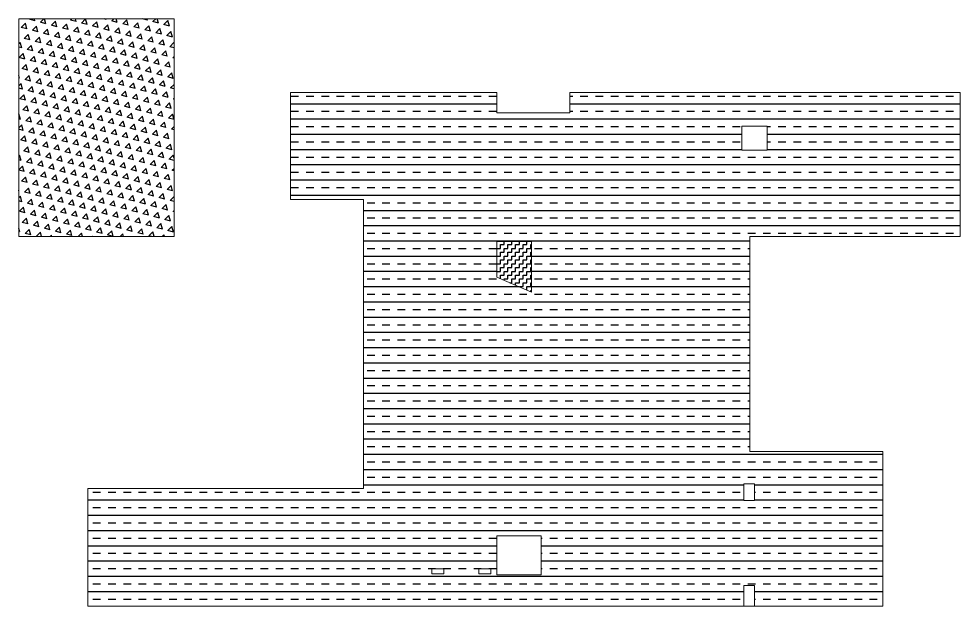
# Model space of a CAD drawing. Header units: millimetres. Extents: x 24275 to 430375, y -54631 to -275.
# Drawn here: x 101049 to 140300, y -24745 to -275 of the extents above; entities that cross this region are included whole.
import ezdxf

# ---------------------------------------------------------------- set-up
doc = ezdxf.new("R2010")
doc.units = ezdxf.units.MM
doc.header["$LTSCALE"] = 75
doc.layers.add('S-COLS-IDEN', color=171, linetype='Continuous', lineweight=9)
doc.layers.add('S-SLAB', color=3, linetype='Continuous')

msp = doc.modelspace()

# ---------------------------------------------------------------- hatches: boundary and pattern name
at = {"layer": 'S-SLAB'}
h = msp.add_hatch(dxfattribs=at)
h.set_pattern_fill('TRIANG', color=4, scale=50, angle=45, style=0)
h.paths.add_polyline_path([(107525, -275), (101049, -275), (101049, -9345), (107525, -9345)])
h = msp.add_hatch(dxfattribs=at)
h.set_pattern_fill('TRANS', color=256, scale=100, style=0)
h.paths.add_polyline_path([(131525, -9345), (140300, -9345), (140300, -3345), (124025, -3345), (124025, -4195), (120975, -4195), (120975, -3345), (112375, -3345), (112375, -7795), (115425, -7795), (115425, -19845), (103925, -19845), (103925, -24744), (131275, -24745), (131275, -23890), (131725, -23890), (131725, -24745), (137075, -24745), (137075, -18295), (131525, -18295)])
h.paths.add_polyline_path([(122425, -11657), (120975, -11033), (120975, -9545), (122425, -9545)], flags=16)
h.paths.add_polyline_path([(131275, -19645), (131725, -19645), (131725, -20340), (131275, -20340)], flags=16)
h.paths.add_polyline_path([(131200, -5745), (131200, -4745), (132250, -4745), (132250, -5745)], flags=16)
h.paths.add_polyline_path([(122825, -21820), (122825, -23445), (120975, -23445), (120975, -21820)], flags=16)
h.paths.add_polyline_path([(120725, -23195), (120725, -23395), (120225, -23395), (120225, -23195)], flags=16)
h.paths.add_polyline_path([(118775, -23195), (118775, -23395), (118275, -23395), (118275, -23195)], flags=16)
h = msp.add_hatch(dxfattribs=at)
h.set_pattern_fill('ZIGZAG', color=256, scale=50, style=0)
h.set_pattern_definition([(0, (0, 0), (158.75, 158.75), [158.75, -158.75]), (90, (158.75, 0), (-158.75, 158.75), [158.75, -158.75])])
h.paths.add_polyline_path([(120975, -9545), (122425, -9545), (122425, -11657), (120975, -11033)])

# ---------------------------------------------------------------- linework, layer by layer
at = {"layer": 'S-COLS-IDEN', "color": 2}
for points in [[(107525, -275), (101049, -275), (101049, -9345), (107525, -9345)], [(112375, -3345), (120975, -3345), (120975, -4195), (124025, -4195), (124025, -3345), (140300, -3345), (140300, -9345), (131525, -9345), (131525, -18295), (137075, -18295), (137075, -24745), (103925, -24744), (103925, -19845), (115425, -19845), (115425, -7795), (112375, -7795)], [(132250, -4745), (131200, -4745), (131200, -5745), (132250, -5745)], [(120975, -9545), (122425, -9545), (122425, -11657), (120975, -11033)], [(131725, -20340), (131275, -20340), (131275, -19645), (131725, -19645)], [(120975, -21820), (122825, -21820), (122825, -23445), (120975, -23445)], [(118275, -23195), (118775, -23195), (118775, -23395), (118275, -23395)], [(120225, -23195), (120725, -23195), (120725, -23395), (120225, -23395)], [(131725, -23890), (131275, -23890), (131275, -24745), (131725, -24745)]]:
    msp.add_lwpolyline(points, close=True, dxfattribs=at)

doc.saveas('drawing.dxf')
